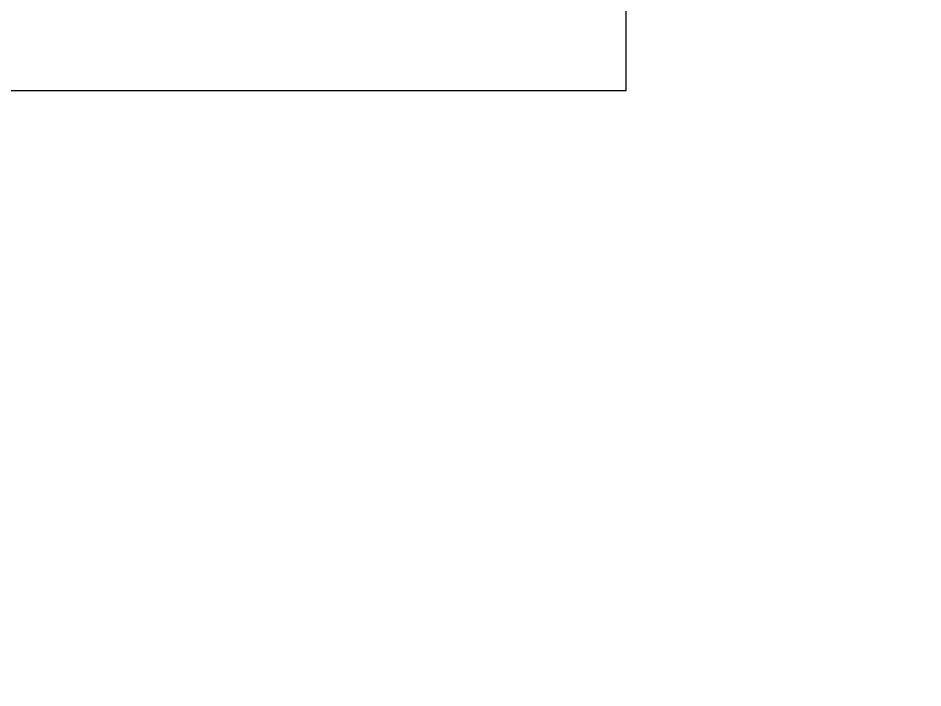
# Model space of a CAD drawing. Header units: inches. Extents: x -12418 to 472786, y -29325 to 19878.
# Drawn here: x 49174 to 53598, y -6047 to -2773 of the extents above; entities that cross this region are included whole.
import ezdxf
from ezdxf import colors
from ezdxf.entities.mleader import LeaderData, LeaderLine
from ezdxf.math import Vec2, Vec3

# ---------------------------------------------------------------- set-up
doc = ezdxf.new("R2010")
doc.units = ezdxf.units.IN
doc.header["$LTSCALE"] = 25
doc.header["$MEASUREMENT"] = 0
doc.linetypes.add('DASHDOT', pattern=[25.4, 12.7, -6.35, 0, -6.35])
doc.layers.get('0').update_dxf_attribs({"color": 8})
for name, color, linetype, lineweight in [('00-Ground Floor$0$Proj', 251, 'Continuous', 5), ('E-LITE-CLNG-CNDT', 6, 'DASHDOT', 35), ('T-DATA-TEXT', 2, 'Continuous', 25)]:
    doc.layers.add(name, color=color, linetype=linetype, lineweight=lineweight)
doc.styles.add('DC_Elc_Romans', font='elc_romans.shx', dxfattribs={"width": 0.7})

# ---------------------------------------------------------------- blocks, each defined once
blk = doc.blocks.new('00-Ground Floor')
at = {"layer": '00-Ground Floor$0$Proj', "elevation": 0}
blk.add_lwpolyline([(49047.9, -3127.4), (52147.9, -3127.4), (52147.9, -947.4)], dxfattribs=at)
blk = doc.blocks.new('DC_Arrow-ArrowEllipse')
at = {"color": 0}
blk.add_ellipse((0, 0), major_axis=(0.4, 0), ratio=0.4, dxfattribs=at)
at = {"color": 0, "ltscale": 0.5}
blk.add_solid([(-1.4, 0.167), (-0.4, 0), (-1.4, -0.167)], dxfattribs=at)

msp = doc.modelspace()

# ---------------------------------------------------------------- block references
at = {"layer": 'E-LITE-CLNG-CNDT'}
msp.add_blockref('00-Ground Floor', (0, 0), dxfattribs=at)

# ---------------------------------------------------------------- leaders
at = {"layer": 'T-DATA-TEXT'}
ml = msp.add_multileader_mtext('Standard', dxfattribs=at)
ml.set_content('LINE 1 TO SOUND RACK\\PIN DATA ROOM  ', color=256, style='DC_Elc_Romans')
ml.set_leader_properties(color=45)
ml.set_arrow_properties(name='DC_Arrow-ArrowEllipse')
ml.build(insert=Vec2(0, 0))
ml.multileader.update_dxf_attribs({"dogleg_length": 2, "arrow_head_size": 200, "scale": 100})
ctx = ml.context
ctx.base_point, ctx.scale, ctx.char_height, ctx.arrow_head_size, ctx.landing_gap_size, ctx.plane_origin = Vec3(12444.3, -3100.5, 0), 100, 200, 200, 200, Vec3(17205.9, 2234.9, 0)
notes = []
notes.append((ctx, [(0, (1, 1, 0), (12244.3, -3100.5, 0), (1, 0), 200, [(0, [(11812.3, -2440.2, 0)], 0, [])])]))
ctx.mtext.insert, ctx.mtext.width, ctx.mtext.flow_direction = Vec3(12644.3, -3000.5, 0), 2820.295, 5
ml = msp.add_multileader_mtext('Standard', dxfattribs=at)
ml.set_content('LINE 6,7,8,9&10 \\PUP TO 2ND FLOOR  ', color=256, style='DC_Elc_Romans')
ml.set_leader_properties(color=45)
ml.build(insert=Vec2(0, 0))
ml.multileader.update_dxf_attribs({"dogleg_length": 2, "arrow_head_size": 200, "scale": 100})
ctx = ml.context
ctx.base_point, ctx.scale, ctx.char_height, ctx.arrow_head_size, ctx.landing_gap_size, ctx.plane_origin = Vec3(17059.7, -2912.8, -0.1), 100, 200, 200, 200, Vec3(30339.4, -650.7, -0.1)
notes.append((ctx, [(1, (1, 1, 0), (19633.1, -2912.8, -0.1), (-1, 0), 200, [(0, [(20323.6, -2798, -0.1)], 0, [])])]))
ctx.mtext.insert, ctx.mtext.width, ctx.mtext.flow_direction = Vec3(17259.7, -2812.8, -0.1), 2820.295, 5
ml = msp.add_multileader_mtext('Standard', dxfattribs=at)
ml.set_content('LINE 3 TO SOUND RACK\\PIN DATA ROOM  ', color=256, style='DC_Elc_Romans')
ml.set_leader_properties(color=45)
ml.set_arrow_properties(name='DC_Arrow-ArrowEllipse')
ml.build(insert=Vec2(0, 0))
ml.multileader.update_dxf_attribs({"dogleg_length": 2, "arrow_head_size": 200, "scale": 100})
ctx = ml.context
ctx.base_point, ctx.scale, ctx.char_height, ctx.arrow_head_size, ctx.landing_gap_size, ctx.plane_origin = Vec3(15417.5, -3725.9, 0), 100, 200, 200, 200, Vec3(33834.9, 2941.3, 0)
notes.append((ctx, [(1, (1, 1, 0), (18597.5, -3725.9, 0), (-1, 0), 200, [(0, [(19555.7, -4847.4, 0)], 0, [])])]))
ctx.mtext.insert, ctx.mtext.width, ctx.mtext.flow_direction = Vec3(15617.5, -3625.9, 0), 2820.295, 5
ml = msp.add_multileader_mtext('Standard', dxfattribs=at)
ml.set_content('PUBLIC ADDRESS\\PRACK FOR PAGING \\PAND BACKGROUND MUSIC', color=256, style='DC_Elc_Romans')
ml.set_leader_properties(color=45)
ml.build(insert=Vec2(0, 0))
ml.multileader.update_dxf_attribs({"dogleg_length": 2, "arrow_head_size": 200, "scale": 100})
ctx = ml.context
ctx.base_point, ctx.scale, ctx.char_height, ctx.arrow_head_size, ctx.landing_gap_size, ctx.plane_origin = Vec3(24257.3, -3688.1), 100, 200, 200, 200, Vec3(21785.8, -948.5)
notes.append((ctx, [(0, (1, 1, 0), (24057.3, -3688.1), (1, 0), 200, [(1, [(21214.6, -6047.4)], 0, [])])]))
ctx.mtext.insert, ctx.mtext.width, ctx.mtext.flow_direction = Vec3(24457.3, -3588.1), 4483.29, 5
for ctx, leaders in notes:
    for number, flags, end, landing, length, lines in leaders:
        leader = LeaderData()
        leader.index, (leader.has_last_leader_line, leader.has_dogleg_vector, leader.attachment_direction) = number, flags
        leader.last_leader_point, leader.dogleg_vector, leader.dogleg_length = Vec3(end), Vec3(landing), length
        for number, points, colour, breaks in lines:
            line = LeaderLine()
            line.index, line.vertices, line.color, line.breaks = number, Vec3.list(points), colors.encode_raw_color(colour), breaks
            leader.lines.append(line)
        ctx.leaders.append(leader)

doc.saveas('drawing.dxf')
